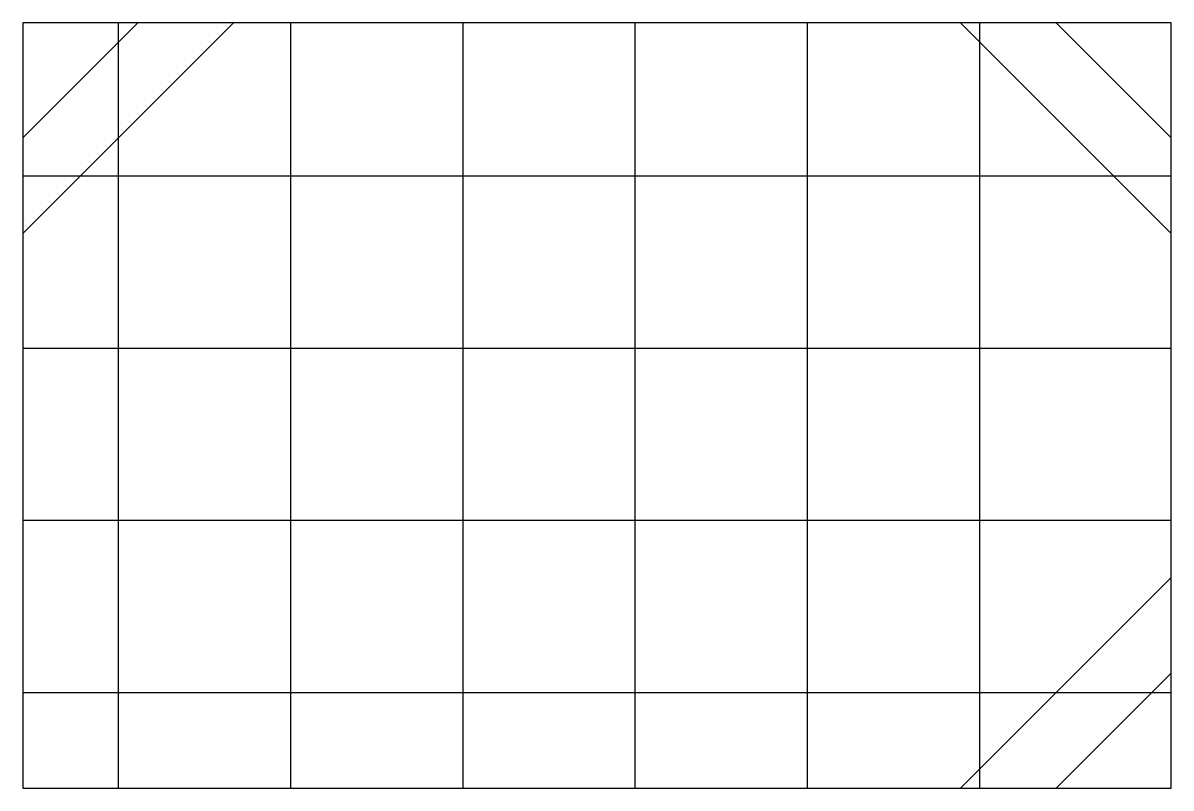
# Model space of a CAD drawing. Header units: metres. Extents: x 0 to 60, y 0 to 40.
import ezdxf

# ---------------------------------------------------------------- set-up
doc = ezdxf.new("R2010")
doc.units = ezdxf.units.M
for name, color, linetype in [('CORNER', 2, 'Continuous'), ('STRUT', 4, 'Continuous'), ('WALL_REF', 1, 'Continuous')]:
    doc.layers.add(name, color=color, linetype=linetype)

msp = doc.modelspace()

# ---------------------------------------------------------------- linework, layer by layer
at = {"layer": 'CORNER'}
for points in [[(6, 40), (0, 34)], [(11, 40), (0, 29)], [(60, 29), (49, 40)], [(60, 34), (54, 40)], [(49, 0), (60, 11)], [(54, 0), (60, 6)]]:
    msp.add_lwpolyline(points, dxfattribs=at)
at = {"layer": 'STRUT'}
for points in [[(5, 0), (5, 40)], [(14, 0), (14, 40)], [(23, 0), (23, 40)], [(32, 0), (32, 40)], [(41, 0), (41, 40)], [(50, 0), (50, 40)], [(0, 32), (60, 32)], [(0, 23), (60, 23)], [(0, 14), (60, 14)], [(0, 5), (60, 5)]]:
    msp.add_lwpolyline(points, dxfattribs=at)
at = {"layer": 'WALL_REF'}
msp.add_lwpolyline([(0, 0), (60, 0), (60, 40), (0, 40), (0, 0)], close=True, dxfattribs=at)

doc.saveas('drawing.dxf')
